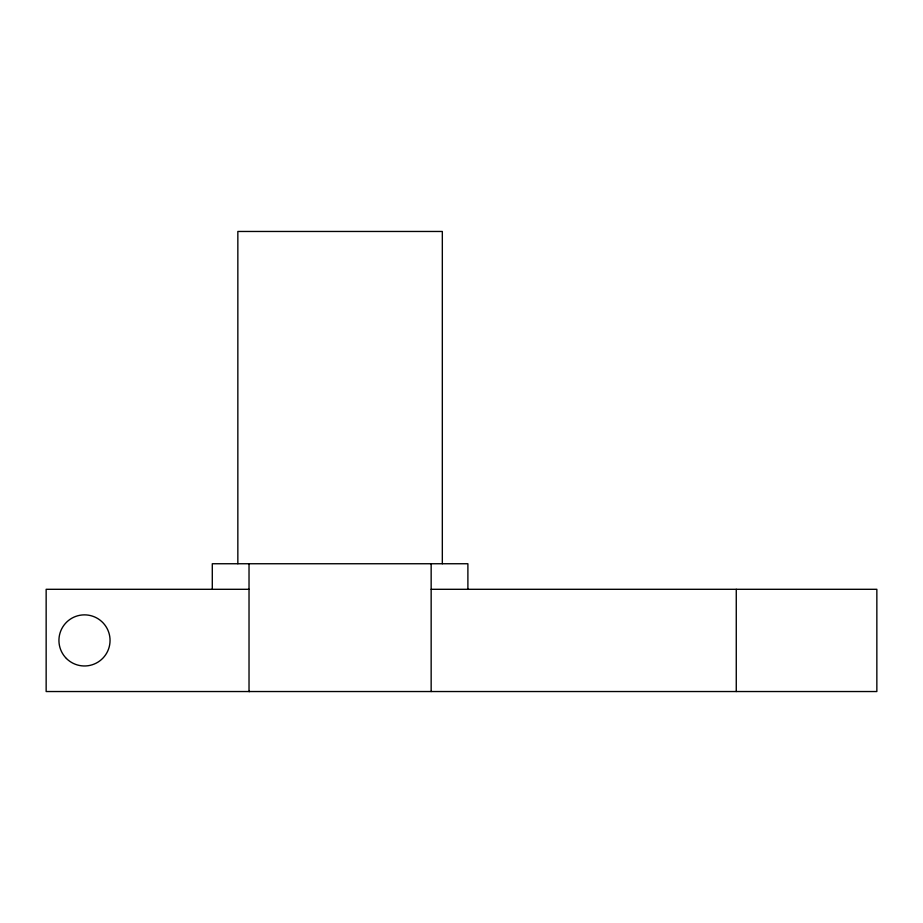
<?xml version="1.0" encoding="UTF-8"?>
<svg xmlns="http://www.w3.org/2000/svg" width="923" height="923" viewBox="0 0 923 923"><rect width="100%" height="100%" fill="white"/><g stroke="black" fill="none" stroke-linecap="round" stroke-linejoin="round"><path stroke-width="1.38" d="M249.025 589.301L46.15 589.301L46.15 691.535L876.85 691.535L876.85 589.301L431.156 589.301M249.718 691.535L249.025 691.535L249.025 563.745M736.266 589.301L736.266 691.535M467.892 589.301L467.892 563.745L212.29 563.745L212.29 589.301M442.325 563.745L442.325 231.465L237.846 231.465L237.846 563.745M431.156 563.745L431.156 691.535M66.421 658.491A25.556 25.556 0 0 0 109.179 647.035A25.556 25.556 0 0 0 77.878 615.733A25.556 25.556 0 0 0 66.421 658.491"/></g></svg>
